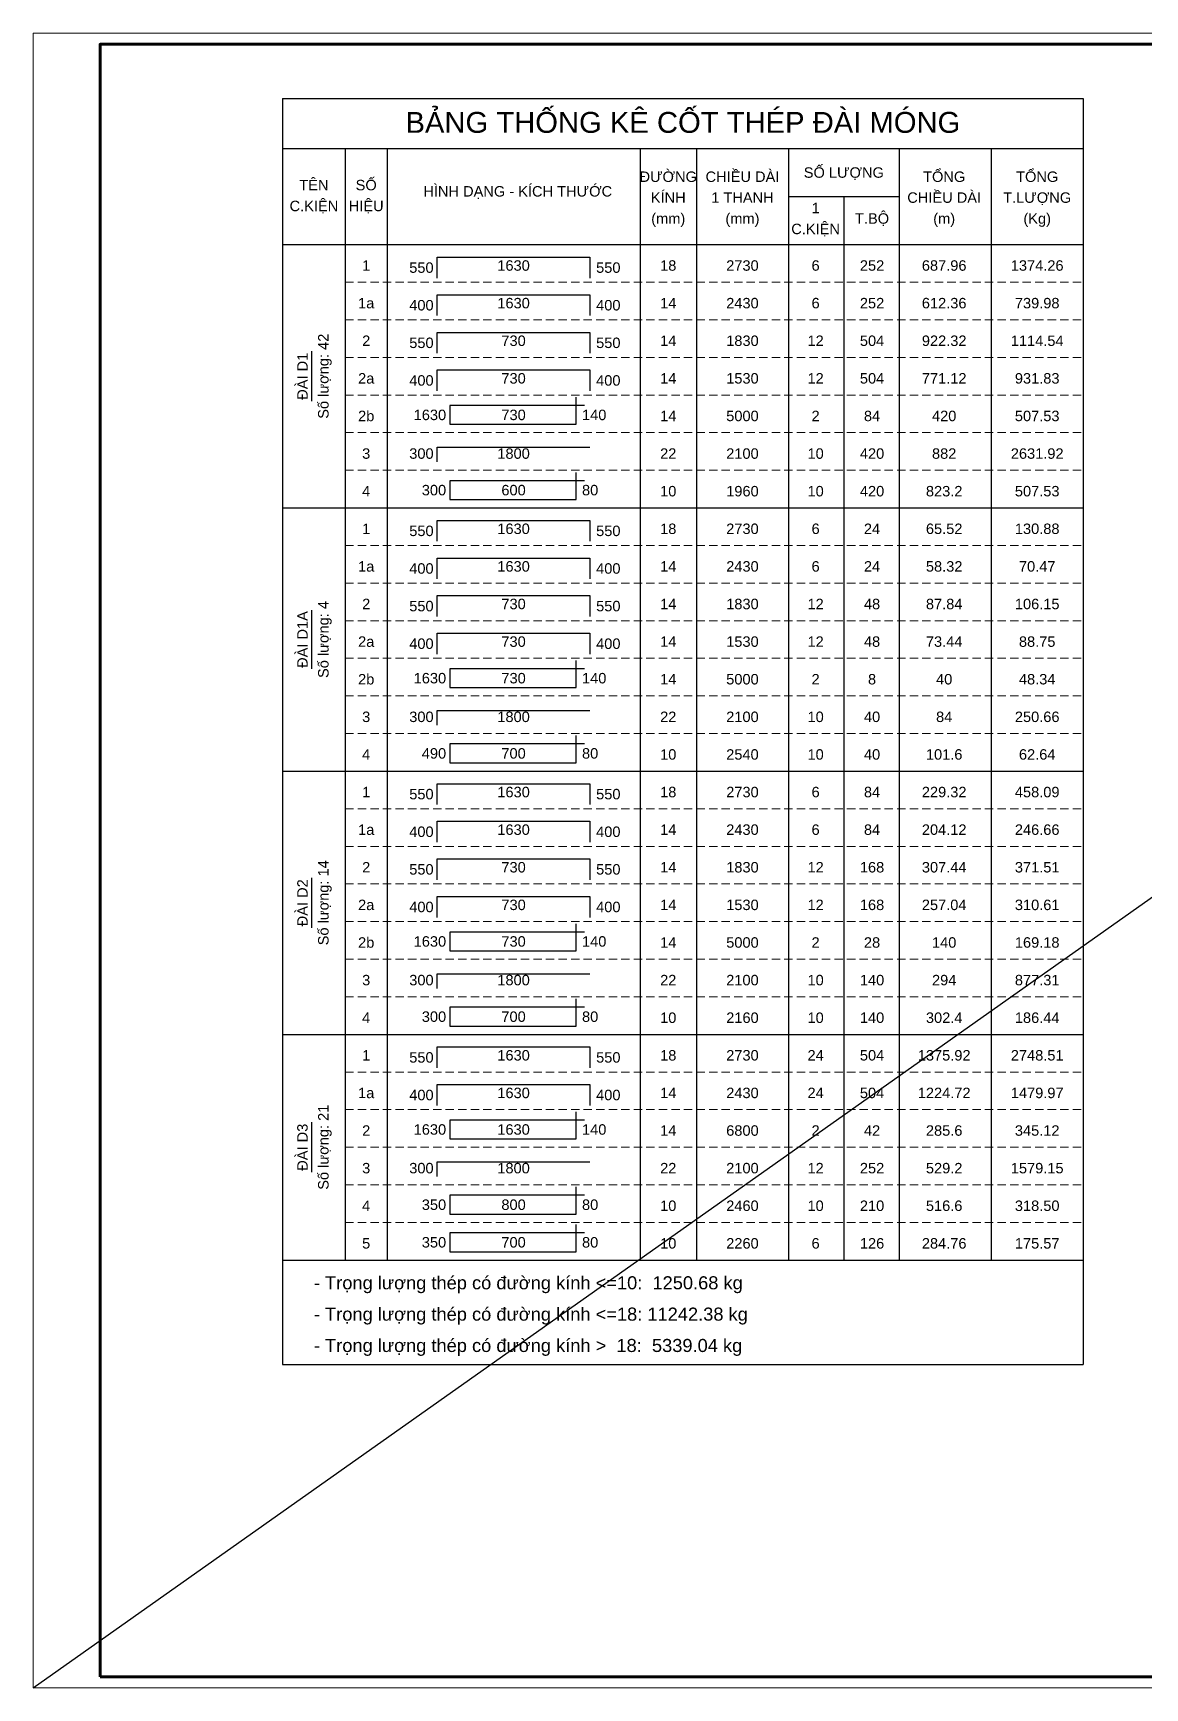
# Model space of a CAD drawing. Header units: inches. Extents: x 541671 to 837720, y 76128 to 1008472.
# Drawn here: x 794708 to 814653, y 105828 to 135528 of the extents above; entities that cross this region are included whole.
import ezdxf
from ezdxf.enums import TextEntityAlignment as Align

# ---------------------------------------------------------------- set-up
doc = ezdxf.new("R2010")
doc.units = ezdxf.units.IN
doc.header["$MEASUREMENT"] = 0
doc.linetypes.add('HIDDEN', pattern=[0.375, 0.25, -0.125])
doc.layers.get('0').update_dxf_attribs({"lineweight": 18})
for name, color, linetype, lineweight in [('CUA', 23, 'Continuous', 13), ('LC Net dam 1', 30, 'Continuous', 30), ('LC Net thay', 7, 'Continuous', 25), ('LC Text1', 3, 'Continuous', 20), ('LC Text2', 7, 'Continuous', 25)]:
    doc.layers.add(name, color=color, linetype=linetype, lineweight=lineweight)
doc.layers.add('KCS_Plotter', color=11, linetype='Continuous', plot=False)
doc.layers.add('Khungten_LCDI', color=7, linetype='Continuous')
doc.styles.add('Hoa', font='micross.ttf')
doc.styles.add('Khungten', font='VHAVAN_2.TTF', dxfattribs={"width": 0.8, "height": 5000})
doc.styles.add('Thuong', font='micross.ttf')
doc.styles.add('Title', font='VHAVAN_2.TTF', dxfattribs={"width": 0.8})

# ---------------------------------------------------------------- blocks, each defined once
blk = doc.blocks.new('lcdi fix')
at = {"layer": 'Defpoints', "lineweight": 0}
blk.add_lwpolyline([(-1200, -14850), (-1200, 14850), (40800, 14850), (40800, -14850)], close=True, dxfattribs=at)
at = {"layer": 'Khungten_LCDI', "color": 5, "lineweight": 60}
blk.add_lwpolyline([(0, -14650), (0, 14650), (40600, 14650), (40600, -14650)], close=True, dxfattribs=at)
at = {"color": 7, "style": 'Khungten', "width": 0.8}
for tag, p in [('REVISION', (39499, -10746)), ('NGAYHT', (39546, -11609))]:
    blk.add_attdef(tag, text='', height=200, dxfattribs=at).set_placement(p, align=Align.CENTER)
at = {"layer": 'LC Text1', "style": 'Title', "width": 1.824646}
for tag, p, p2 in [('TENBANVE1', (36913, -8886), (40339, -8886)), ('TENBANVE2', (36913, -9562), (40339, -9562))]:
    blk.add_attdef(tag, text='', height=250, dxfattribs=at).set_placement(p, p2, align=Align.FIT)
at = {"layer": 'LC Text1', "style": 'Title', "width": 0.7}
blk.add_attdef('SOBANVE', text='', height=250, dxfattribs=at).set_placement((39562, -13896), align=Align.CENTER)

msp = doc.modelspace()

# ---------------------------------------------------------------- linework, layer by layer
at = {"layer": 'CUA', "linetype": 'HIDDEN', "ltscale": 600}
for p, q in [((800308.2, 131056.4), (813545.7, 131056.4)), ((800308.2, 130381.4), (813545.7, 130381.4)), ((800308.2, 129706.4), (813545.7, 129706.4)), ((800308.2, 129031.4), (813545.7, 129031.4)), ((800308.2, 128356.4), (813545.7, 128356.4)), ((800308.2, 127681.4), (813545.7, 127681.4)), ((800308.2, 127006.4), (813545.7, 127006.4)), ((800308.2, 126331.4), (813545.7, 126331.4)), ((800308.2, 125656.4), (813545.7, 125656.4)), ((800308.2, 124981.4), (813545.7, 124981.4)), ((800308.2, 124306.4), (813545.7, 124306.4)), ((800308.2, 123631.4), (813545.7, 123631.4)), ((800308.2, 122956.4), (813545.7, 122956.4)), ((800308.2, 122281.4), (813545.7, 122281.4)), ((800308.2, 121606.4), (813545.7, 121606.4)), ((800308.2, 120931.4), (813545.7, 120931.4)), ((800308.2, 120256.4), (813545.7, 120256.4)), ((800308.2, 119581.4), (813545.7, 119581.4)), ((800308.2, 118906.4), (813545.7, 118906.4)), ((800308.2, 118231.4), (813545.7, 118231.4)), ((800308.2, 117556.4), (813545.7, 117556.4)), ((800308.2, 116881.4), (813545.7, 116881.4)), ((800308.2, 116206.4), (813545.7, 116206.4)), ((800308.2, 115531.4), (813545.7, 115531.4)), ((800308.2, 114856.4), (813545.7, 114856.4)), ((800308.2, 114181.4), (813545.7, 114181.4)), ((800308.2, 113506.4), (813545.7, 113506.4))]:
    msp.add_line(p, q, dxfattribs=at)
at = {"layer": 'KCS_Plotter', "ltscale": 50}
msp.add_line((794707.9, 105827.7), (836707.9, 135527.7), dxfattribs=at)
at = {"layer": 'LC Net dam 1'}
for points in [[(801958.2, 131131.4), (801958.2, 131506.4), (804695.7, 131506.4), (804695.7, 131131.4)], [(801958.2, 130456.4), (801958.2, 130831.4), (804695.7, 130831.4), (804695.7, 130456.4)], [(801958.2, 129781.4), (801958.2, 130156.4), (804695.7, 130156.4), (804695.7, 129781.4)], [(801958.2, 129106.4), (801958.2, 129481.4), (804695.7, 129481.4), (804695.7, 129106.4)], [(804602, 128843.9), (802183.2, 128843.9), (802183.2, 128506.4), (804452, 128506.4), (804452, 128993.9)], [(801958.2, 127831.4), (801958.2, 128093.9), (804695.7, 128093.9)], [(804602, 127493.9), (802183.2, 127493.9), (802183.2, 127156.4), (804452, 127156.4), (804452, 127643.9)], [(801958.2, 126406.4), (801958.2, 126781.4), (804695.7, 126781.4), (804695.7, 126406.4)], [(801958.2, 125731.4), (801958.2, 126106.4), (804695.7, 126106.4), (804695.7, 125731.4)], [(801958.2, 125056.4), (801958.2, 125431.4), (804695.7, 125431.4), (804695.7, 125056.4)], [(801958.2, 124381.4), (801958.2, 124756.4), (804695.7, 124756.4), (804695.7, 124381.4)], [(804602, 124118.9), (802183.2, 124118.9), (802183.2, 123781.4), (804452, 123781.4), (804452, 124268.9)], [(801958.2, 123106.4), (801958.2, 123368.9), (804695.7, 123368.9)], [(804602, 122768.9), (802183.2, 122768.9), (802183.2, 122431.4), (804452, 122431.4), (804452, 122918.9)], [(801958.2, 121681.4), (801958.2, 122056.4), (804695.7, 122056.4), (804695.7, 121681.4)], [(801958.2, 121006.4), (801958.2, 121381.4), (804695.7, 121381.4), (804695.7, 121006.4)], [(801958.2, 120331.4), (801958.2, 120706.4), (804695.7, 120706.4), (804695.7, 120331.4)], [(801958.2, 119656.4), (801958.2, 120031.4), (804695.7, 120031.4), (804695.7, 119656.4)], [(804602, 119393.9), (802183.2, 119393.9), (802183.2, 119056.4), (804452, 119056.4), (804452, 119543.9)], [(801958.2, 118381.4), (801958.2, 118643.9), (804695.7, 118643.9)], [(804602, 118043.9), (802183.2, 118043.9), (802183.2, 117706.4), (804452, 117706.4), (804452, 118193.9)], [(801958.2, 116956.4), (801958.2, 117331.4), (804695.7, 117331.4), (804695.7, 116956.4)], [(801958.2, 116281.4), (801958.2, 116656.4), (804695.7, 116656.4), (804695.7, 116281.4)], [(804602, 116018.9), (802183.2, 116018.9), (802183.2, 115681.4), (804452, 115681.4), (804452, 116168.9)], [(801958.2, 115006.4), (801958.2, 115268.9), (804695.7, 115268.9)], [(804602, 114668.9), (802183.2, 114668.9), (802183.2, 114331.4), (804452, 114331.4), (804452, 114818.9)], [(804602, 113993.9), (802183.2, 113993.9), (802183.2, 113656.4), (804452, 113656.4), (804452, 114143.9)]]:
    msp.add_lwpolyline(points, dxfattribs=at)
at = {"layer": 'LC Net thay'}
for p, q in [((799183.2, 134356.4), (813545.7, 134356.4)), ((799183.2, 134356.4), (799183.2, 111631.4)), ((813545.7, 134356.4), (813545.7, 111631.4)), ((799183.2, 133456.4), (813545.7, 133456.4)), ((800308.2, 133456.4), (800308.2, 113506.4)), ((801058.2, 133456.4), (801058.2, 113506.4)), ((805595.7, 133456.4), (805595.7, 113506.4)), ((806608.2, 133456.4), (806608.2, 113506.4)), ((808258.2, 133456.4), (808258.2, 113506.4)), ((810245.7, 133456.4), (810245.7, 113506.4)), ((811895.7, 133456.4), (811895.7, 113506.4)), ((808258.2, 132593.9), (810245.7, 132593.9)), ((809252, 132593.9), (809252, 113506.4)), ((799183.2, 131731.4), (813545.7, 131731.4)), ((799183.2, 127006.4), (813545.7, 127006.4)), ((799183.2, 122281.4), (813545.7, 122281.4)), ((799183.2, 117556.4), (813545.7, 117556.4)), ((799183.2, 113506.4), (813545.7, 113506.4)), ((799183.2, 113506.4), (813545.7, 113506.4)), ((799183.2, 111631.4), (813545.7, 111631.4))]:
    msp.add_line(p, q, dxfattribs=at)
at = {"layer": 'LC Text2'}
for p, q in [((799708.2, 128918.9), (799708.2, 129818.9)), ((799708.2, 124118.9), (799708.2, 125168.9)), ((799708.2, 119468.9), (799708.2, 120368.9)), ((799708.2, 115081.4), (799708.2, 115981.4))]:
    msp.add_line(p, q, dxfattribs=at)

# ---------------------------------------------------------------- block references
at = {"layer": 'LC Net thay'}
msp.add_blockref('lcdi fix', (795907.9, 120677.7), dxfattribs=at)

# ---------------------------------------------------------------- texts
at = {"layer": 'LC Text2', "color": 4, "style": 'Hoa'}
msp.add_text('BẢNG THỐNG KÊ CỐT THÉP ĐÀI MÓNG', height=375, dxfattribs=at).set_placement((806364.5, 133737.7), align=Align.CENTER)
at = {"layer": 'LC Text2'}
for s, style, p in [('ĐƯỜNG', 'Hoa', (806102, 132856.4)), ('CHIỀU DÀI', 'Hoa', (807433.2, 132856.4)), ('SỐ LƯỢNG', 'Hoa', (809252, 132931.4)), ('TỔNG', 'Hoa', (811052, 132856.4)), ('TỔNG', 'Hoa', (812720.7, 132856.4)), ('TÊN', 'Hoa', (799745.7, 132706.4)), ('SỐ', 'Hoa', (800683.2, 132706.4)), ('HÌNH DẠNG - KÍCH THƯỚC', 'Hoa', (803402, 132593.9)), ('C.KIỆN', 'Hoa', (799745.7, 132331.4)), ('HIỆU', 'Hoa', (800683.2, 132331.4)), ('KÍNH', 'Hoa', (806102, 132481.4)), ('1 THANH', 'Hoa', (807433.2, 132481.4)), ('1', 'Hoa', (808745.7, 132293.9)), ('CHIỀU DÀI', 'Hoa', (811052, 132481.4)), ('T.LƯỢNG', 'Hoa', (812720.7, 132481.4)), ('(mm)', 'Thuong', (806102, 132106.4)), ('(mm)', 'Thuong', (807433.2, 132106.4)), ('T.BỘ', 'Hoa', (809758.2, 132106.4)), ('(m)', 'Thuong', (811052, 132106.4)), ('(Kg)', 'Thuong', (812720.7, 132106.4)), ('C.KIỆN', 'Hoa', (808745.7, 131918.9))]:
    msp.add_text(s, height=187.5, dxfattribs=dict(at, style=style)).set_placement(p, align=Align.CENTER)
at = {"layer": 'LC Text2', "style": 'Hoa'}
for s, p in [('1', (800683.2, 131206.4)), ('1630', (803327, 131206.4)), ('18', (806102, 131206.4)), ('1a', (800683.2, 130531.4)), ('1630', (803327, 130531.4)), ('14', (806102, 130531.4)), ('2', (800683.2, 129856.4)), ('730', (803327, 129856.4)), ('14', (806102, 129856.4)), ('2a', (800683.2, 129181.4)), ('730', (803327, 129181.4)), ('14', (806102, 129181.4)), ('2b', (800683.2, 128506.4)), ('730', (803327, 128525.2)), ('14', (806102, 128506.4)), ('3', (800683.2, 127831.4)), ('1800', (803327, 127831.4)), ('22', (806102, 127831.4)), ('600', (803327, 127175.2)), ('4', (800683.2, 127156.4)), ('10', (806102, 127156.4)), ('1', (800683.2, 126481.4)), ('1630', (803327, 126481.4)), ('18', (806102, 126481.4)), ('1a', (800683.2, 125806.4)), ('1630', (803327, 125806.4)), ('14', (806102, 125806.4)), ('2', (800683.2, 125131.4)), ('730', (803327, 125131.4)), ('14', (806102, 125131.4)), ('2a', (800683.2, 124456.4)), ('730', (803327, 124456.4)), ('14', (806102, 124456.4)), ('2b', (800683.2, 123781.4)), ('730', (803327, 123800.2)), ('14', (806102, 123781.4)), ('3', (800683.2, 123106.4)), ('1800', (803327, 123106.4)), ('22', (806102, 123106.4)), ('4', (800683.2, 122431.4)), ('700', (803327, 122450.2)), ('10', (806102, 122431.4)), ('1', (800683.2, 121756.4)), ('1630', (803327, 121756.4)), ('18', (806102, 121756.4)), ('1a', (800683.2, 121081.4)), ('1630', (803327, 121081.4)), ('14', (806102, 121081.4)), ('2', (800683.2, 120406.4)), ('730', (803327, 120406.4)), ('14', (806102, 120406.4)), ('2a', (800683.2, 119731.4)), ('730', (803327, 119731.4)), ('14', (806102, 119731.4)), ('2b', (800683.2, 119056.4)), ('730', (803327, 119075.2)), ('14', (806102, 119056.4)), ('3', (800683.2, 118381.4)), ('1800', (803327, 118381.4)), ('22', (806102, 118381.4)), ('4', (800683.2, 117706.4)), ('700', (803327, 117725.2)), ('10', (806102, 117706.4)), ('1', (800683.2, 117031.4)), ('1630', (803327, 117031.4)), ('18', (806102, 117031.4)), ('1a', (800683.2, 116356.4)), ('1630', (803327, 116356.4)), ('14', (806102, 116356.4)), ('2', (800683.2, 115681.4)), ('1630', (803327, 115700.2)), ('14', (806102, 115681.4)), ('3', (800683.2, 115006.4)), ('1800', (803327, 115006.4)), ('22', (806102, 115006.4)), ('4', (800683.2, 114331.4)), ('800', (803327, 114350.2)), ('10', (806102, 114331.4)), ('5', (800683.2, 113656.4)), ('700', (803327, 113675.2)), ('10', (806102, 113656.4))]:
    msp.add_text(s, height=187.5, dxfattribs=at).set_placement(p, align=Align.BOTTOM_CENTER)
for s, p in [('550', (801892.6, 131168.9)), ('400', (801892.6, 130493.9)), ('550', (801892.6, 129818.9)), ('400', (801892.6, 129143.9)), ('1630', (802117.6, 128525.2)), ('300', (801892.6, 127831.4)), ('300', (802117.6, 127175.2)), ('550', (801892.6, 126443.9)), ('400', (801892.6, 125768.9)), ('550', (801892.6, 125093.9)), ('400', (801892.6, 124418.9)), ('1630', (802117.6, 123800.2)), ('300', (801892.6, 123106.4)), ('490', (802117.6, 122450.2)), ('550', (801892.6, 121718.9)), ('400', (801892.6, 121043.9)), ('550', (801892.6, 120368.9)), ('400', (801892.6, 119693.9)), ('1630', (802117.6, 119075.2)), ('300', (801892.6, 118381.4)), ('300', (802117.6, 117725.2)), ('550', (801892.6, 116993.9)), ('400', (801892.6, 116318.9)), ('1630', (802117.6, 115700.2)), ('300', (801892.6, 115006.4)), ('350', (802117.6, 114350.2)), ('350', (802117.6, 113675.2))]:
    msp.add_text(s, height=187.5, dxfattribs=at).set_placement(p, align=Align.BOTTOM_RIGHT)
for s, p in [('550', (804808.2, 131168.9)), ('400', (804808.2, 130493.9)), ('550', (804808.2, 129818.9)), ('400', (804808.2, 129143.9)), ('140', (804555.1, 128525.2)), ('80', (804555.1, 127175.2)), ('550', (804808.2, 126443.9)), ('400', (804808.2, 125768.9)), ('550', (804808.2, 125093.9)), ('400', (804808.2, 124418.9)), ('140', (804555.1, 123800.2)), ('80', (804555.1, 122450.2)), ('550', (804808.2, 121718.9)), ('400', (804808.2, 121043.9)), ('550', (804808.2, 120368.9)), ('400', (804808.2, 119693.9)), ('140', (804555.1, 119075.2)), ('80', (804555.1, 117725.2)), ('550', (804808.2, 116993.9)), ('400', (804808.2, 116318.9)), ('140', (804555.1, 115700.2)), ('80', (804555.1, 114350.2)), ('80', (804555.1, 113675.2))]:
    msp.add_text(s, height=187.5, dxfattribs=at).set_placement(p, align=Align.BOTTOM_LEFT)
at = {"layer": 'LC Text2', "color": 7, "style": 'Hoa'}
for s, p in [('2730', (807433.2, 131206.4)), ('6', (808745.7, 131206.4)), ('252', (809758.2, 131206.4)), ('687.96', (811052, 131206.4)), ('1374.26', (812720.7, 131206.4)), ('2430', (807433.2, 130531.4)), ('6', (808745.7, 130531.4)), ('252', (809758.2, 130531.4)), ('612.36', (811052, 130531.4)), ('739.98', (812720.7, 130531.4)), ('1830', (807433.2, 129856.4)), ('12', (808745.7, 129856.4)), ('504', (809758.2, 129856.4)), ('922.32', (811052, 129856.4)), ('1114.54', (812720.7, 129856.4)), ('1530', (807433.2, 129181.4)), ('12', (808745.7, 129181.4)), ('504', (809758.2, 129181.4)), ('771.12', (811052, 129181.4)), ('931.83', (812720.7, 129181.4)), ('5000', (807433.2, 128506.4)), ('2', (808745.7, 128506.4)), ('84', (809758.2, 128506.4)), ('420', (811052, 128506.4)), ('507.53', (812720.7, 128506.4)), ('2100', (807433.2, 127831.4)), ('10', (808745.7, 127831.4)), ('420', (809758.2, 127831.4)), ('882', (811052, 127831.4)), ('2631.92', (812720.7, 127831.4)), ('1960', (807433.2, 127156.4)), ('10', (808745.7, 127156.4)), ('420', (809758.2, 127156.4)), ('823.2', (811052, 127156.4)), ('507.53', (812720.7, 127156.4)), ('2730', (807433.2, 126481.4)), ('6', (808745.7, 126481.4)), ('24', (809758.2, 126481.4)), ('65.52', (811052, 126481.4)), ('130.88', (812720.7, 126481.4)), ('2430', (807433.2, 125806.4)), ('6', (808745.7, 125806.4)), ('24', (809758.2, 125806.4)), ('58.32', (811052, 125806.4)), ('70.47', (812720.7, 125806.4)), ('1830', (807433.2, 125131.4)), ('12', (808745.7, 125131.4)), ('48', (809758.2, 125131.4)), ('87.84', (811052, 125131.4)), ('106.15', (812720.7, 125131.4)), ('1530', (807433.2, 124456.4)), ('12', (808745.7, 124456.4)), ('48', (809758.2, 124456.4)), ('73.44', (811052, 124456.4)), ('88.75', (812720.7, 124456.4)), ('5000', (807433.2, 123781.4)), ('2', (808745.7, 123781.4)), ('8', (809758.2, 123781.4)), ('40', (811052, 123781.4)), ('48.34', (812720.7, 123781.4)), ('2100', (807433.2, 123106.4)), ('10', (808745.7, 123106.4)), ('40', (809758.2, 123106.4)), ('84', (811052, 123106.4)), ('250.66', (812720.7, 123106.4)), ('2540', (807433.2, 122431.4)), ('10', (808745.7, 122431.4)), ('40', (809758.2, 122431.4)), ('101.6', (811052, 122431.4)), ('62.64', (812720.7, 122431.4)), ('2730', (807433.2, 121756.4)), ('6', (808745.7, 121756.4)), ('84', (809758.2, 121756.4)), ('229.32', (811052, 121756.4)), ('458.09', (812720.7, 121756.4)), ('2430', (807433.2, 121081.4)), ('6', (808745.7, 121081.4)), ('84', (809758.2, 121081.4)), ('204.12', (811052, 121081.4)), ('246.66', (812720.7, 121081.4)), ('1830', (807433.2, 120406.4)), ('12', (808745.7, 120406.4)), ('168', (809758.2, 120406.4)), ('307.44', (811052, 120406.4)), ('371.51', (812720.7, 120406.4)), ('1530', (807433.2, 119731.4)), ('12', (808745.7, 119731.4)), ('168', (809758.2, 119731.4)), ('257.04', (811052, 119731.4)), ('310.61', (812720.7, 119731.4)), ('5000', (807433.2, 119056.4)), ('2', (808745.7, 119056.4)), ('28', (809758.2, 119056.4)), ('140', (811052, 119056.4)), ('169.18', (812720.7, 119056.4)), ('2100', (807433.2, 118381.4)), ('10', (808745.7, 118381.4)), ('140', (809758.2, 118381.4)), ('294', (811052, 118381.4)), ('877.31', (812720.7, 118381.4)), ('2160', (807433.2, 117706.4)), ('10', (808745.7, 117706.4)), ('140', (809758.2, 117706.4)), ('302.4', (811052, 117706.4)), ('186.44', (812720.7, 117706.4)), ('2730', (807433.2, 117031.4)), ('24', (808745.7, 117031.4)), ('504', (809758.2, 117031.4)), ('1375.92', (811052, 117031.4)), ('2748.51', (812720.7, 117031.4)), ('2430', (807433.2, 116356.4)), ('24', (808745.7, 116356.4)), ('504', (809758.2, 116356.4)), ('1224.72', (811052, 116356.4)), ('1479.97', (812720.7, 116356.4)), ('6800', (807433.2, 115681.4)), ('2', (808745.7, 115681.4)), ('42', (809758.2, 115681.4)), ('285.6', (811052, 115681.4)), ('345.12', (812720.7, 115681.4)), ('2100', (807433.2, 115006.4)), ('12', (808745.7, 115006.4)), ('252', (809758.2, 115006.4)), ('529.2', (811052, 115006.4)), ('1579.15', (812720.7, 115006.4)), ('2460', (807433.2, 114331.4)), ('10', (808745.7, 114331.4)), ('210', (809758.2, 114331.4)), ('516.6', (811052, 114331.4)), ('318.50', (812720.7, 114331.4)), ('2260', (807433.2, 113656.4)), ('6', (808745.7, 113656.4)), ('126', (809758.2, 113656.4)), ('284.76', (811052, 113656.4)), ('175.57', (812720.7, 113656.4))]:
    msp.add_text(s, height=187.5, dxfattribs=at).set_placement(p, align=Align.BOTTOM_CENTER)
at = {"layer": 'LC Text2', "style": 'Hoa'}
for s, p in [('Số lượng: 42', (800008.2, 129368.9)), ('ĐÀI D1', (799633.2, 129368.9)), ('ĐÀI D1A', (799633.2, 124643.9)), ('Số lượng: 4', (800008.2, 124643.9)), ('Số lượng: 14', (800008.2, 119918.9)), ('ĐÀI D2', (799633.2, 119918.9)), ('Số lượng: 21', (800008.2, 115531.4)), ('ĐÀI D3', (799633.2, 115531.4))]:
    msp.add_text(s, height=187.5, rotation=90.00021, dxfattribs=at).set_placement(p, align=Align.CENTER)
for s, p in [('- Trọng lượng thép có đường kính <=10:  1250.68 kg', (799745.7, 112981.4)), ('- Trọng lượng thép có đường kính <=18: 11242.38 kg', (799745.7, 112418.9)), ('- Trọng lượng thép có đường kính >  18:  5339.04 kg', (799745.7, 111856.4))]:
    msp.add_text(s, height=234.375, dxfattribs=at).set_placement(p)

doc.saveas('drawing.dxf')
